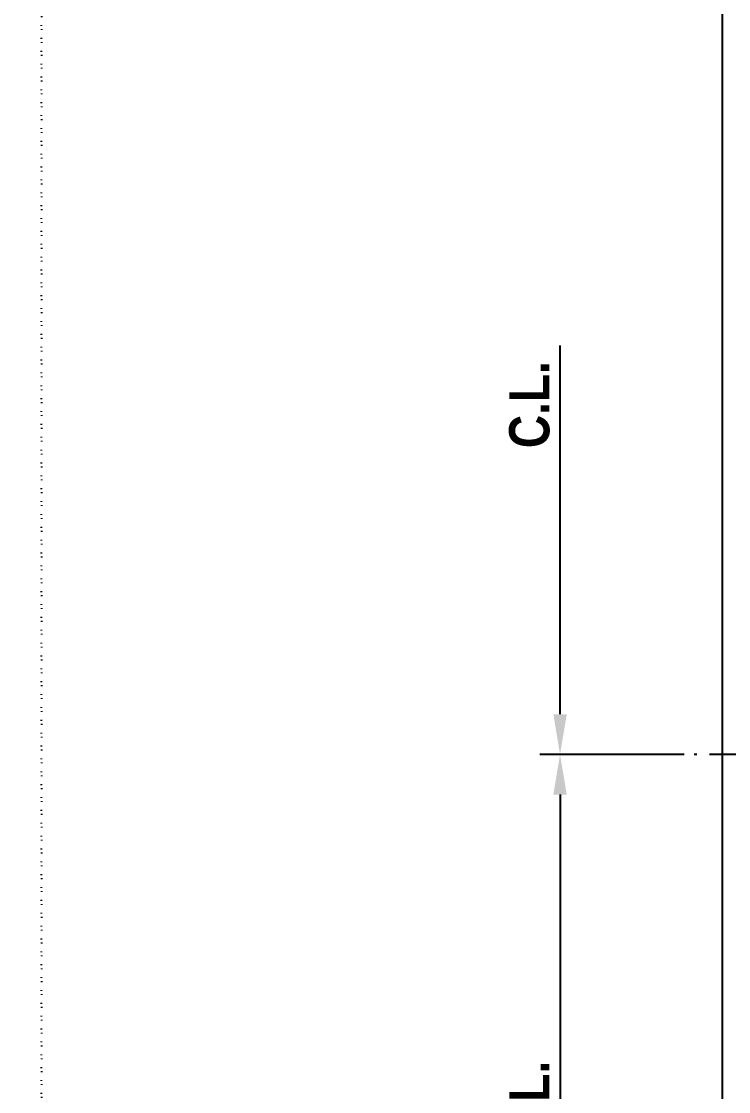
# Model space of a CAD drawing. Header units: millimetres. Extents: x -17234 to -8874, y -2869 to 1211.
# Drawn here: x -16096.8 to -16008.9, y -616.2 to -483.1 of the extents above; entities that cross this region are included whole.
import ezdxf

# ---------------------------------------------------------------- set-up
doc = ezdxf.new("R2010")
doc.units = ezdxf.units.MM
doc.linetypes.add('ACAD_ISO07W100', pattern=[3, 0, -3])
doc.linetypes.add('CENTER', pattern=[50.8, 31.75, -6.35, 6.35, -6.35])
doc.layers.get('Defpoints').update_dxf_attribs({"linetype": 'ACAD_ISO07W100', "true_color": 0x105689})
for name, color, linetype in [('Centerline', 6, 'CENTER'), ('Dim', 5, 'Continuous'), ('Profile View', 9, 'Continuous')]:
    doc.layers.add(name, color=color, linetype=linetype)
doc.styles.add('TXT', font='techb___.ttf')
doc.dimstyles.new('ISO-25', dxfattribs={"dimtxt": 2.5, "dimasz": 2.5, "dimexe": 1.25, "dimexo": 0.625, "dimtad": 1, "dimtxsty": 'TXT', "dimcen": 2.5, "dimclrd": 5, "dimclre": 5, "dimclrt": 2, "dimadec": 0, "dimazin": 0, "dimtfac": 1, "dimtmove": 0, "dimatfit": 3, "dimfxl": 1, "dimarcsym": 0})

# ---------------------------------------------------------------- blocks, each defined once
blk = doc.blocks.new('*D92')
at = {"layer": 'Defpoints', "color": 0, "ltscale": 0.5, "transparency": 16777216}
for p in [(-16013.17, -574.24), (-16029.84, -661.24), (-16013.17, -661.24)]:
    blk.add_point(p, dxfattribs=at)
at = {"layer": 'Dim', "color": 5, "lineweight": -2, "ltscale": 0.5, "transparency": 16777216}
for p, q in [((-16014.42, -574.24), (-16032.34, -574.24)), ((-16029.84, -579.24), (-16029.84, -625.11))]:
    blk.add_line(p, q, dxfattribs=at)
at = {"layer": 'Dim', "color": 5, "ltscale": 0.5, "transparency": 16777216}
blk.add_solid([(-16030.67, -579.24), (-16029, -579.24), (-16029.84, -574.24)], dxfattribs=at)
at = {"layer": 'Dim', "color": 2, "ltscale": 0.5, "transparency": 16777216, "insert": (-16033.63, -617.74), "char_height": 5, "attachment_point": 5, "rotation": 90, "style": 'TXT'}
blk.add_mtext('C.L.', dxfattribs=at)
blk = doc.blocks.new('*D93')
at = {"layer": 'Defpoints', "color": 0, "ltscale": 0.5, "transparency": 16777216}
for p in [(-16029.84, -487.24), (-16013.17, -487.24), (-16013.17, -574.24)]:
    blk.add_point(p, dxfattribs=at)
at = {"layer": 'Dim', "color": 5, "lineweight": -2, "ltscale": 0.5, "transparency": 16777216}
for p, q in [((-16029.84, -569.24), (-16029.84, -523.37)), ((-16014.42, -574.24), (-16032.34, -574.24))]:
    blk.add_line(p, q, dxfattribs=at)
at = {"layer": 'Dim', "color": 5, "ltscale": 0.5, "transparency": 16777216}
blk.add_solid([(-16030.67, -569.24), (-16029, -569.24), (-16029.84, -574.24)], dxfattribs=at)
at = {"layer": 'Dim', "color": 2, "ltscale": 0.5, "transparency": 16777216, "insert": (-16033.63, -530.74), "char_height": 5, "attachment_point": 5, "rotation": 90, "style": 'TXT'}
blk.add_mtext('C.L.', dxfattribs=at)

msp = doc.modelspace()

# ---------------------------------------------------------------- linework, layer by layer
at = {"layer": 'Centerline', "ltscale": 0.25}
msp.add_lwpolyline([(-15850.918, -574.239), (-16013.168, -574.239)], dxfattribs=at)
at = {"layer": 'Defpoints', "color": 1, "ltscale": 0.5}
for points in [[(-16474.331, -319.239), (-16094.331, -319.239), (-16094.331, -829.239), (-16474.331, -829.239), (-16474.331, -319.239)], [(-16094.331, -319.239), (-15714.331, -319.239), (-15714.331, -829.239), (-16094.331, -829.239), (-16094.331, -319.239)]]:
    msp.add_lwpolyline(points, dxfattribs=at)
at = {"layer": 'Profile View', "ltscale": 0.5}
msp.add_lwpolyline([(-16009.668, -447.239), (-16009.668, -661.239)], dxfattribs=at)

# ---------------------------------------------------------------- dimensions: what is measured, and where the dimension line sits
at = {"layer": 'Dim', "ltscale": 0.5}
for base, p2, angle, picture, middle in [((-16029.836, -487.239), (-16013.168, -487.239), 270, '*D93', (-16033.634, -530.739)), ((-16029.836, -661.239), (-16013.168, -661.239), 90, '*D92', (-16033.634, -617.739))]:
    dim = msp.add_linear_dim(base=base, p1=(-16013.168, -574.239), p2=p2, angle=angle, text='C.L.', dimstyle='ISO-25', override={"dimscale": 2, "dimpost": '\\X', "dimse2": 1, "dimsd2": 1}, dxfattribs=at)
    dim.commit()
    dim.dimension.update_dxf_attribs({"geometry": picture, "text_midpoint": middle})

doc.saveas('drawing.dxf')
